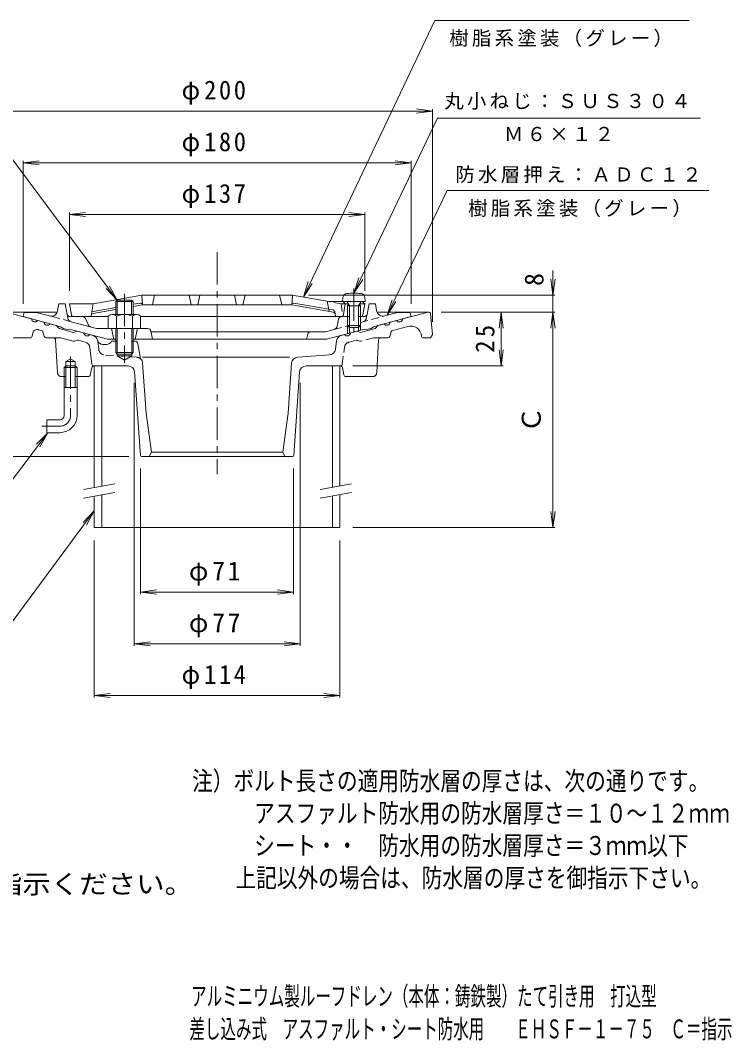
# Model space of a CAD drawing. Units: millimetres, scale not verified. Extents: x -283 to 216, y -347 to 416.
# Drawn here: x -113.8 to 216.2, y -346.6 to 127 of the extents above; entities that cross this region are included whole.
import ezdxf
from ezdxf.enums import TextEntityAlignment as Align

# ---------------------------------------------------------------- set-up
doc = ezdxf.new("R2010")
doc.units = ezdxf.units.MM
doc.header["$LTSCALE"] = 3
doc.linetypes.add('CHAIN1', pattern=[8, 5, -1, 1, -1])
doc.linetypes.add('DASHED1', pattern=[1.8, 1.2, -0.6])
for name, color, linetype, lineweight in [('0-0_通り芯', 3, 'Continuous', 9), ('0-1_躯体', 2, 'Continuous', 9), ('0-2_仕上', 6, 'Continuous', 9), ('0-3_建具', 4, 'Continuous', 9), ('0-4_その他', 7, 'Continuous', 9), ('0-5_寸法', 7, 'Continuous', 9)]:
    doc.layers.add(name, color=color, linetype=linetype, lineweight=lineweight)
doc.layers.add('F-5_F-5ﾚｲﾔ', color=6, linetype='Continuous')
doc.styles.add('ＭＳ ゴシック', font='')
doc.styles.get('ＭＳ ゴシック').set_extended_font_data('MS Gothic')

msp = doc.modelspace()

# ---------------------------------------------------------------- linework, layer by layer
at = {"layer": '0-0_通り芯', "linetype": 'CHAIN1'}
msp.add_line((-22.498, 19.357), (-22.498, -83.668), dxfattribs=at)
at = {"layer": '0-0_通り芯'}
for p, q in [((-120.588, -8.358), (-96.662, -8.358)), ((-120.498, -8.358), (-108.642, -11.534)), ((51.666, -8.358), (75.593, -8.358)), ((75.502, -8.358), (63.647, -11.534)), ((76.588, -9.263), (77.502, -18.858)), ((-105.744, -12.311), (-102.847, -13.087)), ((-99.949, -13.864), (-97.051, -14.64)), ((54.953, -13.864), (52.055, -14.64)), ((60.749, -12.311), (57.851, -13.087)), ((-108.32, -19.58), (-107.96, -18.006)), ((-103.337, -17.586), (-102.713, -19.647)), ((-95.861, -15.994), (-97.051, -14.64)), ((-89.099, -17.806), (-95.861, -15.994)), ((-87.392, -17.228), (-89.099, -17.806)), ((-87.392, -17.228), (-84.494, -18.005)), ((-80.099, -19.183), (-81.596, -18.781)), ((35.103, -19.183), (36.601, -18.781)), ((42.396, -17.228), (39.498, -18.005)), ((42.396, -17.229), (44.104, -17.806)), ((52.055, -14.64), (50.865, -15.994)), ((58.341, -17.586), (57.717, -19.647)), ((66.08, -15.023), (59.039, -16.91)), ((77.502, -18.858), (76.502, -20.358)), ((-109.295, -20.358), (-121.498, -20.358)), ((-95.032, -20.358), (-101.756, -20.358)), ((-97.445, -21.302), (-96.603, -36.469)), ((-95.032, -20.358), (-89.257, -21.905)), ((-88.678, -21.886), (-87.544, -21.503)), ((-86.964, -21.484), (-83.74, -22.348)), ((-73.789, -23.358), (-75.513, -23.358)), ((-68.898, -21.858), (-71.498, -21.858)), ((-60.751, -21.858), (-62.098, -21.858)), ((-59.275, -23.091), (-57.998, -30.149)), ((32.417, -25.666), (32.902, -21.715)), ((52.45, -21.302), (51.607, -36.469)), ((56.76, -20.358), (53.448, -20.358)), ((72.32, -19.124), (72.376, -19.503)), ((73.366, -20.358), (76.502, -20.358)), ((-80.606, -32.48), (-81.539, -24.88)), ((14.865, -29.327), (29.648, -28.293)), ((-92.698, -31.358), (-90.498, -30.087)), ((-92.698, -33.358), (-92.698, -31.358)), ((-88.298, -31.358), (-92.698, -31.358)), ((-88.298, -31.358), (-90.498, -30.087)), ((-88.298, -33.358), (-88.298, -31.358)), ((-68.898, -28.695), (-65.489, -30.663)), ((-62.098, -28.714), (-68.898, -28.714)), ((-62.098, -28.714), (-65.485, -30.67)), ((-57.077, -32.106), (-55.416, -55.358)), ((11.163, -29.358), (-57.067, -29.358)), ((12.082, -32.106), (10.421, -55.358)), ((-81.337, -37.554), (-80.659, -34.162)), ((-79.678, -33.358), (-63.791, -33.358)), ((-58.031, -74.893), (-60.799, -36.144)), ((13.035, -74.893), (15.803, -36.144)), ((34.682, -33.358), (18.796, -33.358)), ((36.341, -37.554), (35.663, -34.162)), ((-92.698, -38.358), (-94.606, -38.358)), ((-82.318, -38.358), (-88.298, -38.358)), ((37.322, -38.358), (49.61, -38.358)), ((-55.416, -55.358), (-52.988, -73.358)), ((10.421, -55.358), (7.992, -73.358)), ((12.537, -75.358), (-57.532, -75.358)), ((-52.988, -73.358), (-53.988, -75.358)), ((7.992, -73.358), (-52.988, -73.358)), ((7.992, -73.358), (8.992, -75.358))]:
    msp.add_line(p, q, dxfattribs=at)
at = {"layer": '0-0_通り芯', "linetype": 'DASHED1'}
for p, q in [((-77.412, -25.666), (-77.897, -21.715)), ((41.969, -21.484), (38.744, -22.348)), ((43.682, -21.886), (42.548, -21.503)), ((50.036, -20.358), (44.262, -21.905)), ((50.036, -20.358), (53.448, -20.358)), ((-59.86, -29.327), (-74.875, -28.277)), ((35.61, -32.48), (36.543, -24.88))]:
    msp.add_line(p, q, dxfattribs=at)
at = {"layer": '0-0_通り芯', "color": 4, "linetype": 'CHAIN1'}
for p, q in [((-90.498, -28.986), (-90.498, -56.358)), ((-95.498, -61.358), (-103.904, -61.358))]:
    msp.add_line(p, q, dxfattribs=at)
at = {"layer": '0-0_通り芯', "color": 4}
for p, q in [((-92.698, -33.358), (-93.498, -34.158)), ((-87.498, -34.158), (-93.498, -34.158)), ((-93.498, -56.358), (-93.498, -34.158)), ((-88.298, -33.358), (-92.698, -33.358)), ((-92.698, -43.358), (-92.698, -33.358)), ((-88.298, -33.358), (-88.298, -43.358)), ((-87.498, -43.358), (-93.498, -43.358)), ((-95.498, -64.358), (-101.498, -64.358))]:
    msp.add_line(p, q, dxfattribs=at)
at = {"layer": '0-0_通り芯'}
for points in [[(-105.493, -16.519), (-105.352, -16.557), (-104.035, -16.91)], [(42.396, -17.228), (44.104, -17.806), (50.865, -15.994)]]:
    msp.add_lwpolyline(points, dxfattribs=at)
at = {"layer": '0-0_通り芯', "color": 4}
for points in [[(-88.298, -33.358), (-87.498, -34.158), (-87.498, -56.358)], [(-95.498, -58.358), (-101.498, -58.358), (-101.498, -64.358)]]:
    msp.add_lwpolyline(points, dxfattribs=at)
at = {"layer": '0-0_通り芯'}
for centre, radius, start, end in [((75.593, -9.358), 1, 5.4399, 90), ((-107.031, -11.319), 1.625, 187.61798, 322.3797), ((-101.236, -12.872), 1.625, 187.62059, 322.37891), ((56.24, -12.872), 1.625, 217.62109, 352.37941), ((62.036, -11.319), 1.625, 217.6203, 352.382), ((-106.01, -18.451), 2, 74.99962, 167.12659), ((-104.294, -17.876), 1, 16.83945, 74.99988), ((-82.883, -17.789), 1.625, 187.62059, 322.37891), ((37.888, -17.789), 1.625, 217.62109, 352.37941), ((59.298, -17.876), 1, 105.00012, 163.16055), ((67.374, -19.853), 5, 8.38179, 104.99985), ((-109.295, -19.358), 1, 270, 347.12756), ((-101.756, -19.358), 1, 196.83916, 270), ((-98.444, -21.358), 1, 3.17966, 90), ((-88.998, -20.939), 1, 255.00035, 288.68936), ((-87.223, -22.45), 1, 75.00035, 108.68983), ((-84.516, -25.246), 3, 7.00102, 74.99988), ((-80.875, -22.08), 3, 12.84489, 75.00035), ((-75.513, -20.858), 2.5, 192.84512, 270), ((-73.789, -20.858), 2.5, 270, 336.42181), ((-60.751, -23.358), 1.5, 10.25081, 90), ((35.879, -22.08), 3, 105.00018, 172.99992), ((53.448, -21.358), 1, 90, 176.82034), ((56.76, -19.358), 1, 270, 343.16084), ((73.366, -19.358), 1, 188.38077, 270), ((29.439, -25.3), 3, 273.99937, 352.99959), ((-79.613, -32.358), 1, 186.99905, 270), ((-60.069, -32.32), 3, 4.08578, 46.34325), ((15.074, -32.32), 3, 94.00005, 175.91422), ((-94.606, -36.358), 2, 183.17966, 270), ((-82.318, -37.358), 1, 270, 348.69026), ((-79.678, -34.358), 1, 90, 168.69046), ((-63.791, -36.358), 3, 4.08511, 90), ((18.796, -36.358), 3, 90, 175.91489), ((34.682, -34.358), 1, 11.30954, 90), ((37.322, -37.358), 1, 191.30974, 270), ((49.61, -36.358), 2, 270, 356.82034), ((-57.532, -74.858), 0.5, 184.08591, 270), ((12.537, -74.858), 0.5, 270, 355.91408)]:
    msp.add_arc(centre, radius, start, end, dxfattribs=at)
at = {"layer": '0-0_通り芯', "linetype": 'DASHED1'}
for centre, radius, start, end in [((39.521, -25.246), 3, 105.00012, 172.99966), ((42.228, -22.45), 1, 71.31017, 104.99965), ((44.003, -20.939), 1, 251.31064, 284.99965), ((-74.435, -25.3), 3, 187.00041, 261.56017), ((-60.069, -32.32), 3, 46.34325, 85.99995), ((34.618, -32.358), 1, 270, 353.00095)]:
    msp.add_arc(centre, radius, start, end, dxfattribs=at)
at = {"layer": '0-0_通り芯', "color": 4}
for radius in [2, 8]:
    msp.add_arc((-95.498, -56.358), radius, 270, 0, dxfattribs=at)
at = {"layer": '0-0_通り芯', "color": 4, "linetype": 'CHAIN1'}
msp.add_arc((-95.498, -56.358), 5, 270, 0, dxfattribs=at)
at = {"layer": '0-1_躯体', "color": 4, "linetype": 'CHAIN1'}
msp.add_line((-65.498, 0.142), (-65.498, -31.863), dxfattribs=at)
at = {"layer": '0-1_躯体'}
for p, q in [((-96.491, -7.721), (-95.998, -4.501)), ((-92.998, -4.501), (-95.998, -4.501)), ((-92.998, -4.501), (-91.73, -11.267)), ((47.107, -9.278), (48.002, -4.501)), ((48.002, -4.501), (51.002, -4.501)), ((51.495, -7.721), (51.002, -4.501)), ((-112.498, -10.501), (-111.998, -8.501)), ((-106.439, -8.501), (-111.998, -8.501)), ((-100.233, -10.164), (-106.439, -8.501)), ((55.237, -10.164), (61.443, -8.501)), ((61.443, -8.501), (67.002, -8.501)), ((67.502, -10.501), (67.002, -8.501)), ((-90.281, -12.83), (-78.448, -16.001)), ((-84.977, -10.501), (-85.329, -10.501)), ((33.225, -14.87), (33.782, -11.738)), ((38.872, -10.501), (35.259, -10.501)), ((45.633, -10.501), (43.132, -10.501)), ((-91.998, -16.512), (-90.998, -16.262)), ((-73.311, -21.001), (-90.998, -16.262)), ((-54.727, -16.001), (-78.448, -16.001)), ((-71.498, -16.001), (-70.498, -21.001)), ((-59.498, -16.001), (-60.498, -21.001)), ((-53.257, -17.207), (-52.498, -21.001)), ((-53.198, -17.501), (27.855, -17.501)), ((19.795, -18.227), (19.002, -21.001)), ((31.774, -16.451), (27.855, -17.501)), ((28.315, -21.001), (46.002, -16.262)), ((38.002, -14.631), (38.002, -18.406)), ((38.872, -15.501), (38.872, -18.173)), ((43.132, -15.501), (43.132, -17.031)), ((44.002, -14.631), (44.002, -16.798)), ((47.002, -16.512), (46.002, -16.262)), ((47.002, -16.512), (49.002, -15.976)), ((-69.574, -21.001), (-73.311, -21.001)), ((28.315, -21.001), (-61.421, -21.001))]:
    msp.add_line(p, q, dxfattribs=at)
at = {"layer": '0-1_躯体', "color": 4}
for p, q in [((-69.498, -9.501), (-69.498, -3.534)), ((-68.821, -9.501), (-68.821, -2.858)), ((-62.174, -9.501), (-62.174, -2.858)), ((-61.498, -9.501), (-61.498, -3.534)), ((-72.998, -10.223), (-72.998, -16.001)), ((-71.121, -9.501), (-59.874, -9.501)), ((-69.245, -10.223), (-69.245, -16.001)), ((-61.751, -10.223), (-61.751, -16.001)), ((-57.998, -10.223), (-57.998, -16.001)), ((-72.998, -16.001), (-57.998, -16.001)), ((-69.574, -16.001), (-69.574, -27.181)), ((-68.898, -16.001), (-68.898, -28.714)), ((-62.098, -16.001), (-62.098, -28.714)), ((-61.421, -16.001), (-61.421, -27.181))]:
    msp.add_line(p, q, dxfattribs=at)
at = {"layer": '0-1_躯体', "linetype": 'DASHED1'}
for p, q in [((47.107, -9.278), (46.734, -11.267)), ((-90.281, -12.831), (-100.233, -10.164)), ((44.002, -13.175), (55.237, -10.164)), ((31.774, -16.451), (38.002, -14.782))]:
    msp.add_line(p, q, dxfattribs=at)
at = {"layer": '0-1_躯体', "linetype": 'CHAIN1'}
for p, q in [((-90.628, -10.501), (-88.128, -10.501)), ((-83.604, -11.397), (-82.384, -14.172))]:
    msp.add_line(p, q, dxfattribs=at)
at = {"layer": '0-1_躯体', "color": 4}
for points in [[(-61.498, -3.534), (-69.498, -3.534), (-68.821, -2.858), (-62.174, -2.858)], [(-61.421, -27.181), (-69.574, -27.181), (-68.898, -27.858), (-62.098, -27.858)]]:
    msp.add_lwpolyline(points, close=True, dxfattribs=at)
at = {"layer": '0-1_躯体'}
for points in [[(-91.998, -16.512), (-93.998, -15.976), (-94.998, -15.19), (-112.498, -10.501)], [(49.002, -15.976), (50.002, -15.19), (67.502, -10.501)]]:
    msp.add_lwpolyline(points, dxfattribs=at)
for centre, radius, start, end in [((-99.456, -7.266), 3, 254.99973, 351.29286), ((45.633, -9.001), 1.5, 270, 349.38435), ((54.461, -7.266), 3, 188.70714, 285.00027), ((-89.764, -10.899), 2, 190.61488, 255.0005), ((35.259, -12.001), 1.5, 90, 169.91187), ((-54.727, -17.501), 1.5, 11.31021, 90), ((20.757, -18.501), 1, 90, 164.05402), ((31.256, -14.519), 2, 284.9995, 349.91257)]:
    msp.add_arc(centre, radius, start, end, dxfattribs=at)
at = {"layer": '0-1_躯体', "linetype": 'CHAIN1'}
for centre, radius, start, end in [((-90.628, -9.001), 1.5, 190.61565, 270), ((-84.977, -12.001), 1.5, 23.73393, 90), ((-80.553, -13.367), 2, 203.73325, 254.99962)]:
    msp.add_arc(centre, radius, start, end, dxfattribs=at)
at = {"layer": '0-1_躯体', "color": 4}
for centre, radius, start, end in [((-71.121, -12.301), 2.8, 47.92557, 132.07463), ((-65.498, -19.591), 10.089, 68.19786, 111.80214), ((-59.874, -12.301), 2.8, 47.92572, 132.07428)]:
    msp.add_arc(centre, radius, start, end, dxfattribs=at)
at = {"layer": '0-1_躯体', "linetype": 'DASHED1'}
msp.add_arc((44.768, -10.899), 2, 284.9995, 349.38512, dxfattribs=at)
at = {"layer": '0-2_仕上', "color": 4, "linetype": 'CHAIN1'}
msp.add_line((41.002, 2.544), (41.002, -17.789), dxfattribs=at)
at = {"layer": '0-2_仕上'}
for p, q in [((-90.998, -4.501), (-79.998, -4.501)), ((-90.137, -9.666), (-90.998, -4.501)), ((-79.997, -4.501), (-80.928, -10.083)), ((-57.498, -0.501), (-79.998, -4.501)), ((-61.498, -4.767), (-58.157, -4.173)), ((-57.498, -0.501), (12.502, -0.501)), ((-57.497, -0.501), (-57.101, -5.001)), ((-51.498, -0.501), (-52.498, -5.001)), ((-35.498, -0.501), (-34.498, -5.001)), ((-30.498, -0.501), (-31.498, -5.001)), ((-14.498, -0.501), (-13.498, -5.001)), ((-9.498, -0.501), (-10.498, -5.001)), ((6.502, -0.501), (7.502, -5.001)), ((12.502, -0.501), (12.105, -5.001)), ((12.502, -0.501), (29.377, -3.501)), ((29.28, -7.039), (13.161, -4.173)), ((28.502, -3.346), (29.502, -8.094)), ((36.002, -3.501), (37.002, -4.501)), ((37.002, -4.501), (36.002, -10.501)), ((38.31, -4.501), (37.002, -4.501)), ((46.002, -4.501), (43.694, -4.501)), ((45.142, -9.666), (46.002, -4.501)), ((-80.087, -9.088), (-69.498, -7.205)), ((-79.913, -8.041), (-69.498, -6.189)), ((-61.498, -5.783), (-57.101, -5.001)), ((-57.101, -5.001), (12.105, -5.001)), ((31.486, -8.447), (12.105, -5.001)), ((32.297, -9.267), (32.433, -10.083)), ((-89.151, -10.501), (-72.998, -10.501)), ((-57.998, -10.501), (38.872, -10.501)), ((43.132, -10.501), (44.155, -10.501))]:
    msp.add_line(p, q, dxfattribs=at)
at = {"layer": '0-2_仕上', "linetype": 'DASHED1'}
for p, q in [((35.004, -4.501), (29.377, -3.501)), ((35.004, -4.501), (35.933, -10.083)), ((37.002, -4.501), (35.004, -4.501)), ((29.28, -7.039), (31.311, -7.4)), ((32.297, -9.267), (32.123, -8.22))]:
    msp.add_line(p, q, dxfattribs=at)
at = {"layer": '0-2_仕上', "color": 4}
for p, q in [((35.752, -3.501), (35.919, -1.598)), ((35.752, -3.501), (46.252, -3.501)), ((38.872, -5.501), (37.82, -3.629)), ((43.132, -5.501), (44.184, -3.629)), ((46.252, -3.501), (46.086, -1.598)), ((38.002, -5.501), (38.443, -4.738)), ((44.002, -5.501), (38.002, -5.501)), ((38.002, -5.501), (38.002, -14.631)), ((38.872, -5.501), (38.872, -15.501)), ((43.132, -5.501), (43.132, -15.501)), ((44.002, -5.501), (43.561, -4.738)), ((44.002, -5.501), (44.002, -14.631)), ((38.872, -15.501), (38.002, -14.631)), ((44.002, -14.631), (38.002, -14.631)), ((43.132, -15.501), (38.872, -15.501)), ((43.132, -15.501), (44.002, -14.631))]:
    msp.add_line(p, q, dxfattribs=at)
at = {"layer": '0-2_仕上'}
msp.add_lwpolyline([(46.002, -4.501), (45.002, -3.501), (29.377, -3.501)], dxfattribs=at)
at = {"layer": '0-2_仕上', "color": 4}
for centre, radius, start, end in [((37.911, -1.772), 2, 96.33815, 175.00002), ((41.002, -29.601), 30, 83.6618, 96.3382), ((44.093, -1.772), 2, 4.99998, 83.66183), ((37.602, -3.751), 0.25, 29.32918, 90), ((44.402, -3.751), 0.25, 90, 150.67082)]:
    msp.add_arc(centre, radius, start, end, dxfattribs=at)
at = {"layer": '0-2_仕上'}
for centre, radius, start, end in [((-57.999, -5.059), 0.9, 5.03922, 100.08057), ((13.004, -5.059), 0.9, 79.91943, 174.96078), ((-79.912, -10.072), 1, 100.0804, 170.53719), ((-79.738, -9.026), 1, 100.0804, 170.53719), ((31.311, -9.431), 1, 9.44452, 79.91861), ((-89.151, -9.501), 1, 189.46068, 270), ((-81.421, -10.001), 0.5, 270, 350.53702), ((32.926, -10.001), 0.5, 189.4465, 270), ((44.155, -9.501), 1, 270, 350.53915)]:
    msp.add_arc(centre, radius, start, end, dxfattribs=at)
at = {"layer": '0-2_仕上', "linetype": 'DASHED1'}
for centre, radius, start, end in [((31.136, -8.384), 1, 9.4442, 79.91861), ((36.426, -10.001), 0.5, 189.46298, 270)]:
    msp.add_arc(centre, radius, start, end, dxfattribs=at)
at = {"layer": '0-3_建具'}
for p, q in [((-75.998, -33.358), (-79.498, -33.358)), ((-79.498, -33.358), (-79.498, -89.79)), ((-75.998, -33.358), (-75.998, -89.173)), ((31.002, -33.358), (34.502, -33.358)), ((31.002, -33.358), (31.002, -89.68)), ((34.502, -33.358), (34.502, -89.063)), ((-79.498, -93.851), (-79.498, -108.361)), ((-75.998, -93.234), (-75.998, -108.361)), ((31.002, -93.742), (31.002, -108.361)), ((34.502, -93.125), (34.502, -108.361)), ((-79.498, -108.361), (34.502, -108.361))]:
    msp.add_line(p, q, dxfattribs=at)
at = {"layer": '0-3_建具', "color": 7}
for p, q in [((-84.498, -90.671), (-69.998, -88.115)), ((25.38, -90.671), (39.88, -88.115)), ((-84.498, -94.733), (-69.998, -92.176)), ((25.38, -94.733), (39.88, -92.176))]:
    msp.add_line(p, q, dxfattribs=at)
at = {"layer": '0-4_その他'}
for p, q in [((77.502, 84.922), (70.066, 85.901)), ((77.502, 85.822), (77.502, -12.858)), ((-122.498, 84.922), (77.502, 84.922)), ((77.502, 84.922), (70.066, 83.943)), ((-112.498, 60.922), (-105.062, 61.901)), ((-112.498, 61.822), (-112.498, -4.501)), ((67.502, 60.922), (60.066, 61.901)), ((67.502, 61.822), (67.502, -4.501)), ((-112.498, 60.922), (67.502, 60.922)), ((-112.498, 60.922), (-105.062, 59.943)), ((67.502, 60.922), (60.066, 59.943)), ((-90.998, 36.922), (-83.562, 37.901)), ((46.002, 36.922), (38.566, 37.901)), ((-90.998, 37.822), (-90.998, 1.499)), ((-90.998, 36.922), (46.002, 36.922)), ((-90.998, 36.922), (-83.562, 35.943)), ((46.002, 36.922), (38.566, 35.943)), ((46.002, 37.822), (46.002, 1.499)), ((133.327, 10.894), (133.327, -8.358)), ((17.513, -1.392), (19.823, 5.744)), ((17.513, -1.392), (21.591, 4.903)), ((133.327, -0.501), (132.348, 6.935)), ((133.327, -0.501), (134.305, 6.935)), ((134.227, -0.501), (19.91, -0.501)), ((134.227, -8.358), (81.502, -8.358)), ((109.327, -8.358), (108.348, -15.793)), ((109.327, -8.358), (109.327, -33.358)), ((109.327, -8.358), (110.305, -15.793)), ((133.327, -8.358), (132.348, -15.793)), ((133.327, -8.358), (133.327, -108.361)), ((133.327, -8.358), (134.305, -15.793)), ((109.327, -33.358), (108.348, -25.922)), ((109.327, -33.358), (110.305, -25.922)), ((110.227, -33.358), (40.502, -33.358)), ((-60.998, -163.261), (-60.998, -41.264)), ((16.002, -163.261), (16.002, -41.264)), ((-156.552, -75.358), (-63.532, -75.358)), ((-57.998, -139.261), (-57.998, -81.04)), ((13.002, -139.261), (13.002, -81.04)), ((133.327, -108.361), (132.348, -100.925)), ((133.327, -108.361), (134.305, -100.925)), ((134.227, -108.361), (40.502, -108.361)), ((-79.498, -187.261), (-79.498, -114.361)), ((34.502, -187.261), (34.502, -114.361)), ((-57.998, -138.361), (-50.562, -137.382)), ((-57.998, -138.361), (13.002, -138.361)), ((-57.998, -138.361), (-50.562, -139.34)), ((13.002, -138.361), (5.566, -137.382)), ((13.002, -138.361), (5.566, -139.34)), ((-60.998, -162.361), (-53.562, -161.382)), ((16.002, -162.361), (-60.998, -162.361)), ((-60.998, -162.361), (-53.562, -163.34)), ((16.002, -162.361), (8.566, -161.382)), ((16.002, -162.361), (8.566, -163.34)), ((-79.498, -186.361), (-72.062, -185.382)), ((-79.498, -186.361), (34.502, -186.361)), ((-79.498, -186.361), (-72.062, -187.34)), ((34.502, -186.361), (27.066, -185.382)), ((34.502, -186.361), (27.066, -187.34))]:
    msp.add_line(p, q, dxfattribs=at)
at = {"layer": '0-5_寸法'}
for p, q in [((17.513, -1.392), (78.584, 127.016)), ((78.584, 127.016), (196.516, 127.016)), ((-68.821, -2.858), (-139.133, 91.53)), ((41.002, 0.399), (79.751, 81.664)), ((79.751, 81.664), (201.892, 81.664)), ((56.425, -9.846), (84.191, 48.038)), ((84.191, 48.038), (205.74, 48.038)), ((41.002, 0.399), (43.278, 7.545)), ((41.002, 0.399), (45.05, 6.713)), ((-68.821, -2.858), (-74.048, 2.521)), ((-68.821, -2.858), (-72.478, 3.69)), ((56.425, -9.846), (58.7, -2.699)), ((56.425, -9.846), (60.472, -3.532)), ((-100.986, -64.358), (-137.103, -111.974)), ((-100.986, -64.358), (-106.26, -69.69)), ((-100.986, -64.358), (-104.7, -70.874)), ((-79.498, -100.668), (-127.743, -165.774)), ((-79.498, -100.668), (-84.711, -106.06)), ((-79.498, -100.668), (-83.138, -107.225))]:
    msp.add_line(p, q, dxfattribs=at)

# ---------------------------------------------------------------- texts
at = {"layer": '0-4_その他', "color": 2, "style": 'ＭＳ ゴシック'}
for s, p in [('8', (131.591, 3.74)), ('Ｃ', (130.327, -64.359))]:
    msp.add_text(s, height=8.798, rotation=90, dxfattribs=at).set_placement(p, align=Align.BOTTOM_LEFT)
at = {"layer": '0-4_その他', "color": 2, "char_height": 8.798, "attachment_point": 7, "style": 'ＭＳ ゴシック'}
for s, insert in [('\\T1.21;\\W0.95;φ200', (-38.998, 87.922)), ('\\T1.21;\\W0.95;φ180', (-38.998, 63.922)), ('\\T1.21;\\W0.95;φ137', (-38.998, 39.922)), ('\\T1.19;φ71', (-35.623, -135.361)), ('\\T1.19;φ77', (-35.623, -159.361)), ('\\T1.21;\\W0.95;φ114', (-38.998, -183.361))]:
    msp.add_mtext(s, dxfattribs=dict(at, insert=insert))
at = {"layer": '0-4_その他', "color": 2, "insert": (106.327, -27.233), "char_height": 8.798, "attachment_point": 7, "rotation": 90, "style": 'ＭＳ ゴシック'}
msp.add_mtext('\\T1.27;\\W0.95;25', dxfattribs=at)
at = {"layer": '0-5_寸法', "char_height": 6.598, "attachment_point": 7, "style": 'ＭＳ ゴシック'}
for s, insert in [('\\T1.17;樹脂系塗装（グレー）', (85.228, 114.639)), ('\\T1.17;丸小ねじ：ＳＵＳ３０４', (82.91, 85.572)), ('\\T1.17;Ｍ６×１２', (110.609, 70.862)), ('\\T1.17;防水層押え：ＡＤＣ１２', (88.057, 51.46)), ('\\T1.17;樹脂系塗装（グレー）', (93.981, 35.661))]:
    msp.add_mtext(s, dxfattribs=dict(at, insert=insert))
at = {"layer": 'F-5_F-5ﾚｲﾔ', "style": 'ＭＳ ゴシック'}
for s, width, p in [('注）ボルト長さの適用防水層の厚さは、次の通りです。', 0.8, (-34.119, -233.033)), ('\u3000\u3000\u3000アスファルト防水用の防水層厚さ＝１０～１２ｍｍ', 0.8, (-34.119, -248.033)), ('防水用の防水層厚さ＝３ｍｍ以下', 0.8, (52.281, -263.033)), ('シート・・', 0.8, (-5.319, -263.033)), ('\u3000上記以外の場合は、防水層の厚さを御指示下さい。', 0.8, (-23.587, -278.033)), ('アルミニウム製ルーフドレン（本体：鋳鉄製）たて引き用\u3000打込型', 0.6, (-34.534, -332.945)), ('差し込み式\u3000アスファルト・シート防水用\u3000\u3000ＥＨＳＦ－１－７５\u3000Ｃ＝指示', 0.6, (-35.337, -348.17))]:
    msp.add_text(s, height=8.798, dxfattribs=dict(at, width=width)).set_placement(p, align=Align.BOTTOM_LEFT)
at = {"layer": 'F-5_F-5ﾚｲﾔ', "color": 2, "style": 'ＭＳ ゴシック', "width": 1.1}
msp.add_text('※ご注文の際はＣ寸法をご指示ください。', height=8.798, dxfattribs=at).set_placement((-284.49, -280.913), align=Align.BOTTOM_LEFT)

doc.saveas('drawing.dxf')
